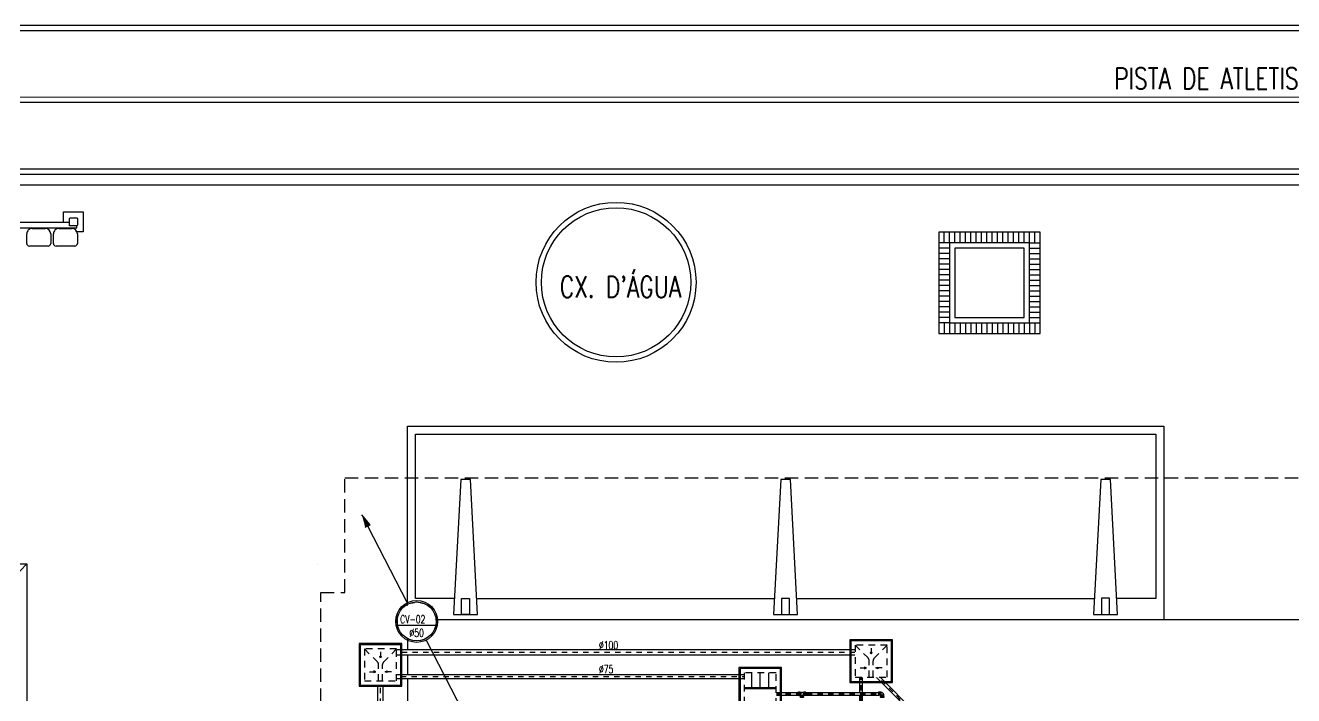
# Model space of a CAD drawing. Header units: inches. Extents: x 542787 to 543192, y 9574025 to 9574373.
# Drawn here: x 543030.59 to 543054.37, y 9574125.08 to 9574137.65 of the extents above; entities that cross this region are included whole.
import ezdxf
from ezdxf.enums import TextEntityAlignment as Align

# ---------------------------------------------------------------- set-up
doc = ezdxf.new("R2010")
doc.units = ezdxf.units.IN
doc.header["$MEASUREMENT"] = 0
doc.linetypes.add('DASHDOT', pattern=[1, 0.5, -0.25, 0, -0.25])
doc.linetypes.add('HIDDEN', pattern=[0.375, 0.25, -0.125])
for name, color, linetype in [('EIXO', 8, 'Continuous'), ('I-ARQ', 8, 'Continuous'), ('I-CONEXAO', 1, 'Continuous'), ('I-ESGOTO', 6, 'Continuous'), ('I-NORMO_ARQ', 8, 'Continuous'), ('I-NORMO_INST', 4, 'Continuous'), ('I-SABAO', 30, 'Continuous')]:
    doc.layers.add(name, color=color, linetype=linetype)
doc.styles.add('125', font='ROMANS.SHX', dxfattribs={"width": 0.7, "height": 0.25})
doc.styles.add('25', font='ROMANS.SHX', dxfattribs={"width": 0.7, "height": 0.05})
doc.styles.add('50', font='ROMANS.SHX', dxfattribs={"width": 0.7, "height": 0.1})
doc.styles.add('ROMANS', font='romans.shx', dxfattribs={"height": 0.025})

# ---------------------------------------------------------------- blocks, each defined once
blk = doc.blocks.new('MARACANAÚ')
at = {"layer": 'I-ARQ'}
for p, q in [((543201.5204439646, 9574162.92880889), (543201.5202209724, 9574064.251258254)), ((543201.6204439646, 9574162.928808665), (543201.6202209723, 9574064.251258029)), ((543202.8704685937, 9574162.959870404), (543202.8702208354, 9574064.2512475)), ((543202.9702208276, 9574163.034865264), (543202.9702208355, 9574074.81478626)), ((543204.2202208271, 9574163.034865268), (543204.2202208313, 9574074.8145102)), ((543204.2202208271, 9574163.034865268), (543204.2202208313, 9574074.814509453)), ((543204.3202208272, 9574163.034865268), (543204.3202208313, 9574074.814509453)), ((543204.5202208272, 9574163.034865268), (543204.5202208313, 9574074.814509453)), ((543207.2970065579, 9574097.428160267), (543205.397006558, 9574097.428160267)), ((543205.397006558, 9574097.428160267), (543205.397006558, 9574095.528160268)), ((543207.2970065579, 9574097.428160267), (543205.397006558, 9574097.428160267)), ((543205.397006558, 9574097.428160267), (543205.397006558, 9574095.528160268)), ((543205.597006558, 9574097.228160268), (543205.597006558, 9574097.428160267)), ((543205.597006558, 9574097.228160268), (543205.597006558, 9574097.428160267)), ((543205.6970065581, 9574097.228160268), (543205.6970065581, 9574097.428160267)), ((543205.6970065581, 9574097.228160268), (543205.6970065581, 9574097.428160267)), ((543205.797006558, 9574097.228160268), (543205.797006558, 9574097.428160267)), ((543205.797006558, 9574097.228160268), (543205.797006558, 9574097.428160267)), ((543205.897006558, 9574097.228160268), (543205.897006558, 9574097.428160267)), ((543205.897006558, 9574097.228160268), (543205.897006558, 9574097.428160267)), ((543205.997006558, 9574097.228160268), (543205.997006558, 9574097.428160267)), ((543206.0970065581, 9574097.228160268), (543206.0970065581, 9574097.428160267)), ((543206.0970065581, 9574097.228160268), (543206.0970065581, 9574097.428160267)), ((543206.1970065581, 9574097.228160268), (543206.1970065581, 9574097.428160267)), ((543206.297006558, 9574097.228160268), (543206.297006558, 9574097.428160267)), ((543206.397006558, 9574097.228160268), (543206.397006558, 9574097.428160267)), ((543206.497006558, 9574097.228160268), (543206.497006558, 9574097.428160267)), ((543206.5970065581, 9574097.228160268), (543206.5970065581, 9574097.428160267)), ((543206.5970065581, 9574097.228160268), (543206.5970065581, 9574097.428160267)), ((543206.6970065581, 9574097.228160268), (543206.6970065581, 9574097.428160267)), ((543206.797006558, 9574097.228160268), (543206.797006558, 9574097.428160267)), ((543206.897006558, 9574097.228160268), (543206.897006558, 9574097.428160267)), ((543206.997006558, 9574097.228160268), (543206.997006558, 9574097.428160267)), ((543207.0970065581, 9574097.228160268), (543207.0970065581, 9574097.428160267)), ((543207.2970065579, 9574095.528160268), (543207.2970065579, 9574097.428160267)), ((543207.2970065579, 9574095.528160268), (543207.2970065579, 9574097.428160267)), ((543205.597006558, 9574097.328160267), (543205.397006558, 9574097.328160267)), ((543205.597006558, 9574097.228160268), (543205.397006558, 9574097.228160268)), ((543207.097006558, 9574097.228160268), (543205.597006558, 9574097.228160268)), ((543205.597006558, 9574097.228160268), (543205.597006558, 9574095.728160268)), ((543207.097006558, 9574097.228160268), (543205.597006558, 9574097.228160268)), ((543205.597006558, 9574097.228160268), (543205.597006558, 9574095.728160268)), ((543207.0970065581, 9574097.328160267), (543207.2970065579, 9574097.328160267)), ((543207.097006558, 9574097.228160268), (543207.2970065579, 9574097.228160268)), ((543207.097006558, 9574095.728160268), (543207.097006558, 9574097.228160268)), ((543207.097006558, 9574095.728160268), (543207.097006558, 9574097.228160268)), ((543205.597006558, 9574097.128160268), (543205.397006558, 9574097.128160268)), ((543205.597006558, 9574097.028160268), (543205.397006558, 9574097.028160268)), ((543206.9970065581, 9574097.128160268), (543205.6970065581, 9574097.128160268)), ((543205.6970065581, 9574097.128160268), (543205.6970065581, 9574095.828160267)), ((543206.9970065581, 9574095.828160267), (543206.9970065581, 9574097.128160268)), ((543207.0970065581, 9574097.128160268), (543207.297006558, 9574097.128160268)), ((543207.0970065581, 9574097.028160268), (543207.297006558, 9574097.028160268)), ((543205.597006558, 9574096.928160269), (543205.397006558, 9574096.928160269)), ((543205.597006558, 9574096.82816027), (543205.397006558, 9574096.82816027)), ((543205.597006558, 9574096.72816027), (543205.397006558, 9574096.72816027)), ((543207.0970065581, 9574096.928160269), (543207.297006558, 9574096.928160269)), ((543207.0970065581, 9574096.82816027), (543207.297006558, 9574096.82816027)), ((543207.0970065581, 9574096.72816027), (543207.2970065579, 9574096.72816027)), ((543205.597006558, 9574096.62816027), (543205.397006558, 9574096.62816027)), ((543205.597006558, 9574096.52816027), (543205.397006558, 9574096.52816027)), ((543207.097006558, 9574096.62816027), (543207.2970065579, 9574096.62816027)), ((543207.0970065581, 9574096.52816027), (543207.297006558, 9574096.52816027)), ((543205.597006558, 9574096.42816027), (543205.397006558, 9574096.42816027)), ((543205.597006558, 9574096.328160271), (543205.397006558, 9574096.328160271)), ((543205.597006558, 9574096.228160271), (543205.397006558, 9574096.228160271)), ((543207.0970065581, 9574096.42816027), (543207.297006558, 9574096.42816027)), ((543207.0970065581, 9574096.328160271), (543207.2970065579, 9574096.328160271)), ((543207.097006558, 9574096.228160271), (543207.2970065579, 9574096.228160271)), ((543205.597006558, 9574096.128160272), (543205.397006558, 9574096.128160272)), ((543205.597006558, 9574096.028160272), (543205.397006558, 9574096.028160272)), ((543207.0970065581, 9574096.128160272), (543207.2970065579, 9574096.128160272)), ((543207.097006558, 9574096.028160272), (543207.2970065579, 9574096.028160272)), ((543205.597006558, 9574095.928160273), (543205.397006558, 9574095.928160273)), ((543205.597006558, 9574095.828160273), (543205.397006558, 9574095.828160273)), ((543205.6970065581, 9574095.828160267), (543206.9970065581, 9574095.828160267)), ((543207.0970065581, 9574095.928160273), (543207.2970065579, 9574095.928160273)), ((543207.097006558, 9574095.828160273), (543207.2970065579, 9574095.828160273)), ((543205.597006558, 9574095.728160273), (543205.397006558, 9574095.728160273)), ((543205.597006558, 9574095.728160268), (543205.397006558, 9574095.728160268)), ((543205.597006558, 9574095.628160274), (543205.397006558, 9574095.628160274)), ((543205.597006558, 9574095.628160268), (543205.397006558, 9574095.628160268)), ((543205.397006558, 9574095.528160268), (543207.2970065579, 9574095.528160268)), ((543205.397006558, 9574095.528160268), (543207.2970065579, 9574095.528160268)), ((543205.597006558, 9574095.728160268), (543205.597006558, 9574095.528160268)), ((543205.597006558, 9574095.728160273), (543205.597006558, 9574095.528160268)), ((543205.597006558, 9574095.728160268), (543205.597006558, 9574095.528160268)), ((543205.597006558, 9574095.728160268), (543207.097006558, 9574095.728160268)), ((543205.597006558, 9574095.728160268), (543207.097006558, 9574095.728160268)), ((543205.6970065581, 9574095.728160268), (543205.6970065581, 9574095.528160268)), ((543205.6970065581, 9574095.728160268), (543205.6970065581, 9574095.528160268)), ((543205.797006558, 9574095.728160268), (543205.797006558, 9574095.528160268)), ((543205.797006558, 9574095.728160268), (543205.797006558, 9574095.528160268)), ((543205.897006558, 9574095.728160268), (543205.897006558, 9574095.528160268)), ((543205.897006558, 9574095.728160268), (543205.897006558, 9574095.528160268)), ((543205.997006558, 9574095.728160268), (543205.997006558, 9574095.528160268)), ((543206.0970065581, 9574095.728160268), (543206.0970065581, 9574095.528160268)), ((543206.0970065581, 9574095.728160268), (543206.0970065581, 9574095.528160268)), ((543206.1970065581, 9574095.728160268), (543206.1970065581, 9574095.528160268)), ((543206.297006558, 9574095.728160268), (543206.297006558, 9574095.528160268)), ((543206.397006558, 9574095.728160268), (543206.397006558, 9574095.528160268)), ((543206.497006558, 9574095.728160268), (543206.497006558, 9574095.528160268)), ((543206.5970065581, 9574095.728160268), (543206.5970065581, 9574095.528160268)), ((543206.5970065581, 9574095.728160268), (543206.5970065581, 9574095.528160268)), ((543206.6970065581, 9574095.728160268), (543206.6970065581, 9574095.528160268)), ((543206.797006558, 9574095.728160268), (543206.797006558, 9574095.528160268)), ((543206.897006558, 9574095.728160268), (543206.897006558, 9574095.528160268)), ((543206.997006558, 9574095.728160268), (543206.997006558, 9574095.528160268)), ((543207.0970065581, 9574095.728160273), (543207.2970065579, 9574095.728160273)), ((543207.0970065581, 9574095.728160273), (543207.0970065581, 9574095.528160268)), ((543207.0970065581, 9574095.728160268), (543207.0970065581, 9574095.528160268)), ((543207.097006558, 9574095.728160268), (543207.2970065579, 9574095.728160268)), ((543207.097006558, 9574095.628160274), (543207.2970065579, 9574095.628160274)), ((543207.0970065581, 9574095.628160268), (543207.2970065579, 9574095.628160268)), ((543205.0202156628, 9574079.114509454), (543205.0202156629, 9574079.48493417)), ((543205.0202156629, 9574079.48493417), (543205.3914267712, 9574079.48493417)), ((543205.130821217, 9574079.36472181), (543205.140821217, 9574079.374721812)), ((543205.130821217, 9574079.234721811), (543205.130821217, 9574079.36472181)), ((543205.140821217, 9574079.374721812), (543205.270821217, 9574079.374721812)), ((543205.270821217, 9574079.374721812), (543205.280821217, 9574079.36472181)), ((543205.320821217, 9574079.36472181), (543205.280821217, 9574079.36472181)), ((543205.280821217, 9574079.36472181), (543205.280821217, 9574079.224721812)), ((543205.280821217, 9574079.36472181), (543205.280821217, 9574079.234721811)), ((543205.320821217, 9574076.93472181), (543205.320821217, 9574079.36472181)), ((543205.3914267712, 9574079.48493417), (543205.3914267712, 9574079.366637079)), ((543205.4308172563, 9574079.374722052), (543205.6108172564, 9574079.374722457)), ((543205.220821217, 9574079.114509454), (543205.0202156628, 9574079.114509454)), ((543205.140821217, 9574079.224721812), (543205.130821217, 9574079.234721811)), ((543205.220821217, 9574079.224721812), (543205.140821217, 9574079.224721812)), ((543205.280821217, 9574079.224721812), (543205.220821217, 9574079.224721812)), ((543205.220821217, 9574079.224721812), (543205.2208212169, 9574077.074721811)), ((543205.270821217, 9574079.224721812), (543205.220821217, 9574079.224721812)), ((543205.280821217, 9574079.234721811), (543205.270821217, 9574079.224721812)), ((543205.3308176496, 9574079.199721828), (543205.3208176496, 9574079.199721806)), ((543205.3308180429, 9574079.024721827), (543205.330817481, 9574079.274721827)), ((543205.6608173687, 9574079.32472257), (543205.6608181552, 9574078.97472257)), ((543205.3308178743, 9574079.099721827), (543205.3208178743, 9574079.099721804)), ((543205.6108182676, 9574078.924722457), (543205.4298576455, 9574078.927133637)), ((543205.43081838, 9574078.874722052), (543205.61081838, 9574078.874722457)), ((543205.3308187732, 9574078.699721828), (543205.3208187732, 9574078.699721806)), ((543205.3308191665, 9574078.524721827), (543205.3308186047, 9574078.774721827)), ((543205.6608184923, 9574078.82472257), (543205.6608192788, 9574078.47472257)), ((543205.3308189979, 9574078.599721827), (543205.3208189979, 9574078.599721804)), ((543205.6108193912, 9574078.424722457), (543205.4298587692, 9574078.427133637))]:
    blk.add_line(p, q, dxfattribs=at)
at = {"layer": 'I-ARQ', "ltscale": 10}
for p, q in [((543211.7547065454, 9574078.293160267), (543211.6197065454, 9574078.428160267)), ((543211.6197065454, 9574073.428160267), (543211.6197065454, 9574078.428160267)), ((543211.6197065454, 9574078.428160267), (543211.7547065454, 9574078.428160267)), ((543211.6197065454, 9574078.293160267), (543211.6197065454, 9574078.428160267)), ((543211.6197065454, 9574078.428160267), (543216.6197065454, 9574078.428160267))]:
    blk.add_line(p, q, dxfattribs=at)
at = {"layer": 'I-ARQ'}
for points in [[(543205.3208189699, 9574079.099721804), (543205.3208189699, 9574079.199721817)], [(543205.3208200935, 9574078.599721804), (543205.3208200935, 9574078.699721817)]]:
    blk.add_lwpolyline(points, dxfattribs=at)
for radius in [1.5, 1.4]:
    blk.add_circle((543206.3399281187, 9574089.474555632), radius, dxfattribs=at)
for centre, radius, start, end in [((543205.430817481, 9574079.274722053), 0.1, 90.00012875306794, 180.0001287063772), ((543205.6108173687, 9574079.324722456), 0.05, 0.0001287063771722113, 90.00012875306794), ((543205.4279673744, 9574079.024265649), 0.09715040265861552, 179.7309611682926, 271.1148835971246), ((543205.4308186047, 9574078.774722053), 0.1, 90.00012875306794, 180.0001287063772), ((543205.6108181552, 9574078.974722456), 0.05, 270.0001287530679, 0.0001287063771722113), ((543205.6108184924, 9574078.824722456), 0.05, 0.0001287063771722113, 90.00012875306794), ((543205.4279684981, 9574078.524265649), 0.09715040265861552, 179.7309611682926, 271.1148835971246), ((543205.6108192789, 9574078.474722456), 0.05, 270.0001287530679, 0.0001287063771722113)]:
    blk.add_arc(centre, radius, start, end, dxfattribs=at)
at = {"layer": 'I-NORMO_ARQ', "style": 'ROMANS', "width": 0.75}
for s, p in [('PISTA DE ATLETISMO', (543202.5189995135, 9574100.836443137)), ("CX. D'ÁGUA", (543206.4239806527, 9574089.556958554))]:
    blk.add_text(s, height=0.4, rotation=90, dxfattribs=at).set_placement(p, align=Align.MIDDLE_CENTER)
blk = doc.blocks.new('*U77')
at = {"color": 2}
blk.add_wipeout([(0.028465092949849335, 3.287492918836831e-17), (0.028465092950177073, -1.782803168013289), (-0.02846509294952071, -1.782803168013289), (-0.028465092949848447, 5.108317845526574e-17)], dxfattribs=at)
for p, q in [((-0.02500000000002546, 1.077931253758692e-16), (-0.02499999999969761, -1.78280316801329)), ((0.02500000000000012, 9.539554431874485e-17), (0.02500000000032796, -1.78280316801329))]:
    blk.add_line(p, q)
at = {"layer": 'EIXO', "linetype": 'DASHDOT', "ltscale": 0.01}
blk.add_line((1.204502700777275e-16, 1.015943348473039e-16), (3.279648820921197e-13, -1.78280316801329), dxfattribs=at)
blk = doc.blocks.new('*U167')
at = {"color": 2}
blk.add_wipeout([(1.0882103040378306e-17, -0.02846509294984889), (-1.9459091567387419, -0.028465092949851556), (-1.945909156738742, 0.02846509294984534), (-5.645767978305473e-17, 0.028465092949848003)], dxfattribs=at)
for p, q in [((0, 0.02500000000002557), (-1.945909156738743, 0.02500000000002317)), ((0, -0.025), (-1.945909156738743, -0.02500000000000241))]:
    blk.add_line(p, q)
at = {"layer": 'EIXO', "linetype": 'DASHDOT', "ltscale": 0.01}
blk.add_line((0, -1.353427671479711e-18), (-1.945909156738743, -2.408324950048946e-15), dxfattribs=at)
blk = doc.blocks.new('*U109')
at = {"color": 2}
blk.add_wipeout([(0.056930185899702224, 1.977792880030759e-15), (0.05693018589959209, -20.728541814984965), (-0.0569301858998017, -20.728541814984965), (-0.056930185899691566, 2.0030749613035725e-15)], dxfattribs=at)
for p, q in [((-0.05000000000005114, 0), (-0.0500000000001571, -20.72854181498496)), ((0.05000000000000002, 0), (0.04999999999989406, -20.72854181498496))]:
    blk.add_line(p, q)
at = {"layer": 'EIXO', "linetype": 'DASHDOT', "ltscale": 0.01}
blk.add_line((2.320192649118979e-17, 0), (-1.059413749303003e-13, -20.72854181498496), dxfattribs=at)
blk = doc.blocks.new('*U88')
at = {"color": 2}
blk.add_wipeout([(-6.0642540716586035, 0.042697639424773115), (0.575170159822085, 0.042697639424773115), (0.575170159822085, -0.042697639424773115), (-6.0642540716586035, -0.04269763942477489)], dxfattribs=at)
for p, q in [((-6.064254071658604, 0.03749999999999869), (0.5751701598220853, 0.03750000000000005)), ((-6.064254071658604, -0.03750000000003968), (0.5751701598220853, -0.03750000000003832))]:
    blk.add_line(p, q)
at = {"layer": 'EIXO', "linetype": 'DASHDOT', "ltscale": 0.01}
blk.add_line((-6.064254071658604, -1.305794991922483e-15), (0.5751701598220853, 5.663424680939279e-17), dxfattribs=at)
blk = doc.blocks.new('*U114')
at = {"color": 2}
blk.add_wipeout([(-4.161917025648231e-16, 0.056930185899696895), (8.744930603437915, 0.05693018589969867), (8.744930603437915, -0.05693018589969512), (-4.2799807856417613e-16, -0.05693018589969867)], dxfattribs=at)
for p, q in [((2.838651170410047e-17, 0.05), (8.744930603437915, 0.05000000000000052)), ((1.801734127827381e-17, -0.05000000000005116), (8.744930603437915, -0.05000000000005064))]:
    blk.add_line(p, q)
at = {"layer": 'EIXO', "linetype": 'DASHDOT', "ltscale": 0.01}
blk.add_line((2.320192649118979e-17, 0), (8.744930603437915, 5.217319634946959e-16), dxfattribs=at)
blk = doc.blocks.new('CS')
at = {"color": 2, "ltscale": 0.5}
blk.add_wipeout([(0.30200000000000427, -0.3019999999999119), (0.30200000000000427, 0.30199999999991184), (-0.30200000000000415, 0.3019999999999119), (-0.30200000000000427, -0.30199999999991184)], dxfattribs=at)
for p, q in [((2.775557561562891e-17, -0.3019999999999119), (8.326672684688674e-17, 0.3019999999999119)), ((0.01606557290726965, -0.3019999999999181), (0.0160655729072697, 0.3019999999999057))]:
    blk.add_line(p, q)
at = {"color": 8}
for p, q in [((0.01606557290723645, 0.1585302539645128), (0.3019999999999711, 0.1585302539645319)), ((0.01606557290726965, -6.217248937900877e-15), (0.3020000000000043, -6.217248937900877e-15)), ((0.016065572907247, -0.1585302539645443), (0.3019999999999816, -0.1585302539645443))]:
    blk.add_line(p, q, dxfattribs=at)
at = {"ltscale": 0.5}
blk.add_lwpolyline([(0.3999999999999986, -0.3999999999999062), (0.3999999999999986, 0.3999999999999062), (-0.3999999999999986, 0.3999999999999062), (-0.3999999999999986, -0.3999999999999062)], close=True, dxfattribs=at)
at = {"color": 8, "ltscale": 0.5}
blk.add_lwpolyline([(0.3800000000000026, -0.3799999999999102), (0.3800000000000026, 0.3799999999999102), (-0.3800000000000026, 0.3799999999999102), (-0.3800000000000026, -0.3799999999999101)], close=True, dxfattribs=at)
at = {"color": 8, "linetype": 'HIDDEN', "ltscale": 0.5}
blk.add_lwpolyline([(0.3000000000000043, -0.2999999999999119), (0.3000000000000043, 0.2999999999999119), (-0.3000000000000043, 0.2999999999999119), (-0.3000000000000043, -0.2999999999999118)], close=True, dxfattribs=at)
blk = doc.blocks.new('*U76')
at = {"color": 2}
blk.add_wipeout([(0.02012786025194302, 0.02012786025194302), (1.9022629860747324, -1.8620072655707922), (1.8620072655708464, -1.9022629860746796), (-0.020127860251943464, -0.020127860251944796)], dxfattribs=at)
for p, q in [((0.01767766952966343, 0.01767766952966403), (1.899812795352455, -1.864457456293074)), ((-0.01767766952968152, -0.01767766952968194), (1.864457456293111, -1.89981279535242))]:
    blk.add_line(p, q)
at = {"layer": 'EIXO', "linetype": 'DASHDOT', "ltscale": 0.01}
blk.add_line((1.310176953593282e-18, 9.143119374843482e-17), (1.882135125822792, -1.882135125822737), dxfattribs=at)
blk = doc.blocks.new('*U70')
at = {"color": 2, "ltscale": 0.5}
blk.add_wipeout([(-0.3019999999999119, -0.30200000000000427), (0.30199999999991184, -0.30200000000000427), (0.30199999999991195, 0.30200000000000415), (-0.3019999999999118, 0.30200000000000427)], dxfattribs=at)
at = {"ltscale": 0.5}
blk.add_lwpolyline([(-0.3999999999999063, -0.3999999999999985), (0.3999999999999062, -0.3999999999999986), (0.3999999999999063, 0.3999999999999985), (-0.3999999999999061, 0.3999999999999986)], close=True, dxfattribs=at)
at = {"color": 8, "ltscale": 0.5}
blk.add_lwpolyline([(-0.3799999999999102, -0.3800000000000025), (0.3799999999999101, -0.3800000000000026), (0.3799999999999102, 0.3800000000000025), (-0.3799999999999101, 0.3800000000000026)], close=True, dxfattribs=at)
at = {"color": 8, "linetype": 'HIDDEN', "ltscale": 0.5}
blk.add_lwpolyline([(-0.2999999999999119, -0.3000000000000042), (0.2999999999999118, -0.3000000000000043), (0.2999999999999119, 0.3000000000000042), (-0.2999999999999118, 0.3000000000000043)], close=True, dxfattribs=at)
at = {"layer": 'I-CONEXAO', "color": 8, "linetype": 'HIDDEN', "ltscale": 0.5}
for p, q in [((-0.03750000000012928, 0.3000000000000043), (-0.03749999999978827, -0.006433982821683055)), ((0.03750000000012935, 0.3000000000000043), (0.03750000000012931, -0.006433982822535715)), ((-0.3000000000000043, -0.2999999999999047), (-0.05946699141065182, -0.0594669914106376)), ((0.3000000000000042, -0.2999999999999048), (0.05946699141097866, -0.05946699141149026))]:
    blk.add_line(p, q, dxfattribs=at)
at = {"layer": 'I-CONEXAO', "color": 8, "ltscale": 0.5}
for p, q in [((-0.2041064589770442, 0.1270266792361881), (-0.1243321775552673, 0.1270266792361881)), ((0.2041064589770443, 0.127026679236188), (0.1243321775552673, 0.127026679236188)), ((-0.0006168334132397338, -0.2462047504545595), (-0.0006168334132397239, -0.166430469032754))]:
    blk.add_line(p, q, dxfattribs=at)
for points in [[(-0.1243321775552673, 0.1129542169512305), (-0.1243321775552673, 0.1410991415211456), (-0.08647141584035721, 0.1270266792361881)], [(0.1243321775552673, 0.1129542169512305), (0.1243321775552673, 0.1410991415211455), (0.08647141584035724, 0.127026679236188)], [(0.01345562887171779, -0.166430469032754), (-0.01468929569818302, -0.166430469032754), (-0.0006168334132397193, -0.128569707317844)]]:
    blk.add_lwpolyline(points, close=True, dxfattribs=at)
at = {"layer": 'I-CONEXAO', "color": 8, "linetype": 'HIDDEN', "ltscale": 0.5}
for centre, start, end in [((-0.1124999999997058, -0.006433982821683047), 315.0000000000184, 0), ((0.1125000000000469, -0.006433982822535724), 180, 225.0000000000184)]:
    blk.add_arc(centre, 0.07499999999998312, start, end, dxfattribs=at)
blk = doc.blocks.new('BOLA')
at = {"style": '50', "width": 0.7, "flags": 1}
blk.add_attdef('ALTUARA', text='', height=0.002, dxfattribs=at).set_placement((0.0002598189044998103, -0.007526282018176376), align=Align.CENTER)
at = {"color": 2}
blk.add_wipeout([(-0.0034306041665807595, 0.0033065364934536066), (-0.0008967654083170473, 0.004686211450234913), (0.001845075014915952, 0.004421616255397899), (0.0035658162599924233, 0.003136439594760985), (0.0045869154381489585, 0.0013409721644020364), (0.004757098647987609, -0.0003221976317163283), (0.004227639790906332, -0.0022310630027197083), (0.002998538907342815, -0.003724135900145447), (0.001107614492865381, -0.004706918052397209), (-0.000877856180751729, -0.0047258177214453065), (-0.002579688157825187, -0.004083229391126847), (-0.0034306041665807595, -0.0033272430956159055), (-0.004508431067870951, -0.0017018725884976327), (-0.004792069764414597, -7.650210592741527e-05), (-0.004527340335873958, 0.001624467028287148)], dxfattribs=at)
at = {"color": 8}
blk.add_line((-0.004792757217217114, -0.0009053948610162968), (0.004792757217217114, -0.0009053948610162968), dxfattribs=at)
blk.add_circle((0, 0), 0.0052311550554712, dxfattribs=at)
blk.add_circle((0, 0), 0.0048775261759973)
at = {"style": '50', "width": 0.7}
blk.add_attdef('NAF', (-0.00412650687519539, -0.0004650827839335972), '', height=0.002, dxfattribs=at)
blk.add_attdef('NU', text='', height=0.002, dxfattribs=at).set_placement((0, -0.003845717468963498), align=Align.CENTER)
blk = doc.blocks.new('*U219')
at = {"color": 1, "style": '25', "flags": 3}
blk.add_attdef('QUANT.', text='', height=0.05000000000000001, dxfattribs=at).set_placement((2.855957336578285e-05, -0.2718185265573538), align=Align.CENTER)
at = {"color": 2}
blk.add_wipeout([(0.04903925097999255, 0.033959895325569346), (0.04942857553268193, 0.029509895325569052), (0.05540547973785867, 0.0295098953255677), (0.05540547973785863, 0.029309895325567735), (0.07094024234943999, 0.02930989532556422), (0.07184558441227767, 0.026244657937145418), (0.0718455844122658, -0.0262446579371775), (0.07094024234942671, -0.02930989532559598), (0.05414024234942669, -0.029309895325592177), (0.05394024234942668, -0.029509895325592103), (0.04942857553266858, -0.029509895325591173), (0.04903925097997719, -0.03395989532559128), (0.034953839353421695, -0.03395989532558786), (0.03376146544710422, -0.029509895325587628), (0.02814010467441347, -0.029509895325586358), (0.028140104674413927, -0.02750989532558635), (0.023549999999993965, -0.027509895325585308), (0.014060759636517206, -0.02662038197964674), (0.0036710825381893186, -0.023481282687228412), (-0.0027782008496318733, -0.020198585699206417), (-0.01103777667755175, -0.014010599238603977), (-0.015334964828948638, -0.009541878473585301), (-0.01927842029166496, -0.004249987877326747), (-0.02181377782354997, 0.00011411784816847055), (-0.024358954060668556, 0.005890865494832277), (-0.02601389801459282, 0.011280814034426708), (-0.027308930265577194, 0.01902428205697292), (-0.02750989532557456, 0.023550000000006305), (-0.027509895325573658, 0.027559757650573103), (-0.029309895325573265, 0.02935975765057364), (-0.029309895325569463, 0.046159757650573785), (-0.0295098953255694, 0.04635975765057389), (-0.0295098953255684, 0.050871424467331776), (-0.03395989532556844, 0.05126074902002336), (-0.03395989532556522, 0.06534616064657867), (-0.029509895325564917, 0.0665385345528961), (-0.02950989532556411, 0.0700000000000068), (0.029509895325596155, 0.06999999999999346), (0.029509895325595392, 0.06653853455288275), (0.033959895325595166, 0.06534616064656339), (0.033959895325592, 0.05126074902000799), (0.029509895325591756, 0.050871424467318425), (0.029509895325590396, 0.04489452026214168), (0.029309895325590404, 0.04489452026214172), (0.029309895325586907, 0.02950989532557375), (0.03376146544711758, 0.029509895325572744), (0.03495383935343714, 0.03395989532557263)], dxfattribs=at)
for p, q in [((-0.03179999999998575, 0.06292148768407194), (-0.03179999999998775, 0.05415625961348372)), ((-0.03105881904508805, 0.06388741351036084), (-0.02809118095488281, 0.06468258974005844)), ((-0.03088715574273563, 0.05316006491539176), (-0.02826284425724031, 0.05293046741084945)), ((-0.03079999999998575, 0.06292148768407171), (0.03080000000001436, 0.06292148768405778)), ((-0.0307999999999879, 0.05342996663231777), (0.03080000000001221, 0.05342996663230384)), ((-0.0273499999999841, 0.07000000000000631), (0.02735000000001577, 0.06999999999999393)), ((-0.0273499999999841, 0.07000000000000631), (-0.0273499999999851, 0.06564851556634735)), ((-0.02734999999998813, 0.05193427271275749), (-0.02734999999998918, 0.04725441558773471)), ((-0.02734999999998918, 0.04725441558773471), (-0.02714999999998923, 0.04705441558773468)), ((-0.02714999999998923, 0.04705441558773468), (-0.02714999999999303, 0.03025441558773471)), ((-0.02714999999998923, 0.04705441558773468), (0.02715000000001065, 0.0470544155877224)), ((-0.02714999999999303, 0.03025441558773465), (-0.02534999999999343, 0.02845441558773427)), ((-0.02714999999999303, 0.03025441558773471), (0.02715000000000688, 0.03025441558772242)), ((-0.02534999999999343, 0.02845441558773427), (-0.02534999999999454, 0.02355000000000586)), ((0.02715000000000686, 0.03025441558772236), (0.02535000000000645, 0.0284544155877228)), ((0.02535000000000645, 0.0284544155877228), (0.025350000000006, 0.02634999999999436)), ((0.02635000000000574, 0.02534999999999413), (0.0303000000000059, 0.02534999999999324)), ((0.0273500000000107, 0.04725441558772233), (0.02715000000001067, 0.0470544155877224)), ((0.02715000000001067, 0.0470544155877224), (0.02715000000000686, 0.03025441558772242)), ((0.02735000000001594, 0.06999999999999393), (0.02735000000001497, 0.06564851556633497)), ((0.02735000000001176, 0.05193427271274511), (0.0273500000000107, 0.04725441558772233)), ((0.03105881904511712, 0.0638874135103468), (0.02809118095491224, 0.06468258974004573)), ((0.03088715574275985, 0.05316006491537778), (0.02826284425726443, 0.05293046741083666)), ((0.03029999999999398, -0.02735000000000668), (0.03030000000000636, 0.02734999999999318)), ((0.03030000000000636, 0.0273499999999934), (0.03465148443366527, 0.02734999999999242)), ((0.03180000000001439, 0.06292148768405756), (0.03180000000001242, 0.05415625961346933)), ((0.03641258648965347, 0.03105881904509458), (0.0356174102599545, 0.0280911809548897)), ((0.03737851231594271, 0.03179999999999186), (0.04614374038653096, 0.03179999999998988)), ((0.03737851231592855, -0.03080000000000835), (0.03737851231594248, 0.03079999999999175)), ((0.04687003336768249, -0.03080000000001049), (0.04687003336769642, 0.03079999999998961)), ((0.0471399350846225, 0.03088715574273731), (0.04736953258916363, 0.0282628442572419)), ((0.04836572728725515, 0.02734999999998921), (0.05304558441227793, 0.02734999999998815)), ((0.05304558441227793, 0.02734999999998815), (0.05324558441227787, 0.02714999999998812)), ((0.05324558441226557, -0.02715000000001178), (0.0532455844122779, 0.02714999999998812)), ((0.05324558441227787, 0.02714999999998812), (0.07004558441227787, 0.02714999999998432)), ((0.07004558441226556, -0.02715000000001558), (0.07004558441227787, 0.02714999999998432)), ((0.07004558441227789, 0.02714999999998432), (0.07184558441227748, 0.02534999999998389)), ((0.02354999999999435, -0.02535000000000521), (0.03029999999999442, -0.02535000000000673)), ((0.03029999999999398, -0.02735000000000668), (0.03465148443365289, -0.02735000000000766)), ((0.03641258648963942, -0.03105881904511062), (0.03561741025994179, -0.02809118095490538)), ((0.03737851231592832, -0.03180000000000835), (0.04614374038651656, -0.03180000000001033)), ((0.04713993508460853, -0.0308871557427582), (0.04736953258915083, -0.02826284425726289)), ((0.04836572728724277, -0.02735000000001071), (0.05304558441226553, -0.02735000000001171)), ((0.05304558441226553, -0.02735000000001171), (0.05324558441226557, -0.02715000000001178)), ((0.05324558441226557, -0.02715000000001178), (0.07004558441226556, -0.02715000000001558)), ((0.07004558441226558, -0.02715000000001558), (0.071845584412266, -0.02535000000001596))]:
    blk.add_line(p, q)
at = {"color": 8}
for p, q in [((-0.02734999999998527, 0.06488118857836842), (0.0273500000000146, 0.06488118857835604)), ((-0.02734999999998798, 0.05285060388677489), (0.02735000000001204, 0.05285060388676251)), ((-0.02734999999998918, 0.04725441558773471), (0.0273500000000107, 0.04725441558772233)), ((-0.02534999999999343, 0.02845441558773427), (0.02535000000000643, 0.0284544155877228)), ((0.0303000000000059, 0.02534999999999324), (0.03029999999999442, -0.02535000000000673)), ((0.03541881142163188, -0.02735000000000784), (0.03541881142164426, 0.02734999999999202)), ((0.04744939611322536, -0.02735000000001056), (0.04744939611323774, 0.02734999999998953)), ((0.05304558441226553, -0.02735000000001171), (0.05304558441227793, 0.02734999999998815)), ((0.071845584412266, -0.02535000000001596), (0.07184558441227748, 0.02534999999998389))]:
    blk.add_line(p, q, dxfattribs=at)
for centre, radius, start, end in [((-0.03079999999998575, 0.06292148768407171), 0.001, 104.9999999999866, 179.999999999987), ((-0.03079999999998775, 0.05415625961348349), 0.001, 179.999999999987, 264.9999999999872), ((-0.02834999999998819, 0.05193427271275771), 0.001, 359.999999999987, 84.99999999998722), ((-0.0283499999999851, 0.06564851556634757), 0.001, 284.9999999999873, 359.999999999987), ((0.02355000000000541, 0.02354999999999479), 0.0489, 179.999999999987, 269.999999999987), ((0.02635000000000597, 0.02634999999999413), 0.001, 179.999999999987, 269.999999999987), ((0.02835000000001497, 0.06564851556633475), 0.001, 179.999999999987, 254.9999999999874), ((0.02835000000001186, 0.05193427271274489), 0.001, 94.99999999998681, 179.999999999987), ((0.03080000000001242, 0.05415625961346956), 0.001, 274.9999999999868, 359.999999999987), ((0.03080000000001439, 0.06292148768405778), 0.001, 359.999999999987, 74.99999999998745), ((0.03465148443366549, 0.02834999999999242), 0.001, 269.999999999987, 344.9999999999874), ((0.03737851231594248, 0.03079999999999187), 0.001, 89.99999999998703, 164.9999999999875), ((0.04614374038653073, 0.03079999999998988), 0.001, 4.999999999986816, 89.99999999998703), ((0.04836572728725537, 0.02834999999998932), 0.001, 184.9999999999868, 269.999999999987), ((0.03465148443365267, -0.02835000000000766), 0.001, 14.99999999998737, 89.99999999998703), ((0.03737851231592855, -0.03080000000000835), 0.001, 194.9999999999866, 269.999999999987), ((0.04614374038651679, -0.03080000000001033), 0.001, 269.999999999987, 354.9999999999873), ((0.04836572728724255, -0.02835000000001077), 0.001, 89.99999999998703, 174.9999999999872)]:
    blk.add_arc(centre, radius, start, end)
at = {"color": 1, "style": '25', "flags": 1}
for tag, p in [('DESCRICAO', (2.855957336578285e-05, -0.1084798742256226)), ('MARCA', (2.855957336578285e-05, -0.187664576514635))]:
    blk.add_attdef(tag, text='', height=0.05000000000000001, dxfattribs=at).set_placement(p, align=Align.CENTER)
blk = doc.blocks.new('*U126')
at = {"color": 2}
blk.add_wipeout([(-0.034689604237021526, -0.049054075893186624), (-0.03224245692203705, -0.04586489142121976), (-0.030239604237020865, -0.045328228661711524), (-0.030239604237019935, -0.039673876858490595), (-0.028239604237020807, -0.03967387685849093), (-0.028239604237017296, -0.02003325028368182), (-0.03594553872709197, -0.00021923813068507763), (-0.02823960423700987, 0.021569744717253144), (-0.02973960423700986, 0.021700977712542282), (-0.02973960423700861, 0.028856726308410484), (-0.028664893404592634, 0.02895075132281522), (-0.030039604237008327, 0.03032546215523138), (-0.030039604237005565, 0.047125462155231466), (-0.03023960423700553, 0.04732546215523154), (-0.030239604237004794, 0.05176593301629362), (-0.03167567847653725, 0.051891573232234575), (-0.03468960423700444, 0.055180696036225184), (-0.03468960423700297, 0.06394592410681342), (-0.032242456922018506, 0.06713510857878033), (-0.030239604237002338, 0.06767177133828857), (-0.030239604237001866, 0.07102443642274803), (0.02906376920052113, 0.07102443642273829), (0.029063769200520687, 0.06767177133827883), (0.031066621885536702, 0.06713510857876992), (0.03351376920052011, 0.06394592410680225), (0.0335137692005187, 0.05518069603621394), (0.030499843440050384, 0.05189157323222432), (0.02906376920051791, 0.051765933016283856), (0.029063769200516898, 0.04577716529170522), (0.02886376920051692, 0.04577716529170525), (0.028863769200514353, 0.030325462155221687), (0.027489058368098146, 0.028950751322805942), (0.028563769200514108, 0.028856726308400873), (0.028563769200512998, 0.02170097771253267), (0.027063769200512997, 0.02156974471724403), (0.034820505059122805, 0.001261826884757712), (0.02706376920050675, -0.020033250283691056), (0.027063769200503768, -0.03967387685849998), (0.029063769200503048, -0.039673876858500344), (0.029063769200502174, -0.04532822866172127), (0.03106662188551819, -0.045864891421230174), (0.03351376920050157, -0.049054075893197865), (0.033513769200500185, -0.05781930396378613), (0.0304998434400319, -0.06110842676777575), (0.02906376920049951, -0.06123406698371622), (0.029063769200498774, -0.06567453784477834), (0.028818184788227078, -0.06592012225704998), (0.02881818478822433, -0.08267453784477839), (0.02571547233697931, -0.08347556357726127), (-0.026891307373510753, -0.08347556357725262), (-0.029994019824755497, -0.08267453784476872), (-0.02999401982475275, -0.06592012225704), (-0.030239604237024043, -0.06567453784476866), (-0.030239604237023307, -0.0612340669837065), (-0.03167567847655578, -0.061108426767765525), (-0.03468960423702297, -0.05781930396377489)], dxfattribs=at)
for p, q in [((-0.03238791751824153, 0.06394592410681302), (-0.03238791751824299, 0.05518069603622478)), ((-0.03164673656334388, 0.06491184993310198), (-0.02867909847313869, 0.06570702616279976)), ((-0.0314750732609908, 0.05418450133813287), (-0.02885076177549547, 0.05395490383359071)), ((-0.03138791751824152, 0.06394592410681287), (0.03021208248175865, 0.06394592410680273)), ((-0.03138791751824308, 0.0544544030550589), (0.03021208248175709, 0.05445440305504875)), ((-0.02793791751824031, 0.07102443642274764), (0.0267620824817596, 0.07102443642273865)), ((-0.02793791751824031, 0.07102443642274764), (-0.02793791751824104, 0.06667295198908872)), ((-0.02793791751824313, 0.05295870913549885), (-0.0279379175182439, 0.04827885201047603)), ((-0.0279379175182439, 0.04827885201047606), (0.02676208248175586, 0.04827885201046708)), ((-0.0279379175182439, 0.04827885201047606), (-0.02773791751824394, 0.04807885201047601)), ((-0.02773791751824394, 0.04807885201047601), (-0.02773791751824671, 0.03127885201047603)), ((-0.02773791751824671, 0.03127885201047603), (-0.005892691137546049, 0.03127885201047242)), ((-0.02773791751824671, 0.03127885201047601), (-0.02593791751824699, 0.0294788520104757)), ((-0.0259379175182475, 0.02687885201047572), (-0.0274379175182475, 0.02674761901518708)), ((-0.0274379175182475, 0.02674761901518708), (-0.02743791751824801, 0.02381008500576487)), ((-0.02593791751824803, 0.02367885201047573), (-0.02743791751824801, 0.02381008500576487)), ((-0.02593791751824699, 0.0294788520104757), (-0.02593791751824883, 0.01912385047630629)), ((0.02656208248175307, 0.03127885201046709), (0.004716856101052498, 0.03127885201047068)), ((0.02656208248175307, 0.03127885201046707), (0.02476208248175276, 0.02947885201046736)), ((0.02476208248175276, 0.02947885201046736), (0.02476208248175117, 0.01912385047629809)), ((0.02476208248175239, 0.02687885201046738), (0.02626208248175234, 0.02674761901517824)), ((0.02476208248175187, 0.02367885201046738), (0.02626208248175189, 0.02381008500575603)), ((0.02626208248175234, 0.02674761901517824), (0.02626208248175189, 0.02381008500575603)), ((0.02676208248175586, 0.04827885201046708), (0.02656208248175583, 0.04807885201046709)), ((0.02656208248175583, 0.04807885201046709), (0.02656208248175307, 0.03127885201046709)), ((0.02676208248175977, 0.07102443642273865), (0.02676208248175908, 0.06667295198907973)), ((0.02676208248175663, 0.05295870913548986), (0.02676208248175586, 0.04827885201046705)), ((0.03047090152686135, 0.06491184993309176), (0.02750326343665641, 0.06570702616279053)), ((0.03029923822450473, 0.05418450133812269), (0.02767492673900931, 0.05395490383358142)), ((0.03121208248175865, 0.06394592410680257), (0.03121208248175724, 0.0551806960362143)), ((-0.03238791751826006, -0.04905407589318707), (-0.03238791751826149, -0.05781930396377533)), ((-0.03164673656336239, -0.04808815006689813), (-0.02867909847315721, -0.04729297383720033)), ((-0.03147507326100932, -0.05881549866186724), (-0.028850761775514, -0.05904509616640939)), ((-0.03138791751826006, -0.04905407589318724), (0.03021208248174013, -0.04905407589319738)), ((-0.0313879175182615, -0.05781930396377549), (0.03021208248173869, -0.05781930396378564)), ((-0.02793791751825885, -0.04197556357725247), (0.02676208248174108, -0.04197556357726145)), ((-0.02793791751825885, -0.04197556357725247), (-0.02793791751825956, -0.04632704801091141)), ((-0.02793791751826165, -0.06004129086450127), (-0.02793791751826242, -0.06472114798952407)), ((-0.02793791751826242, -0.06472114798952405), (-0.02769233310599112, -0.06496673240179544)), ((-0.02769233310599388, -0.08172114798952411), (-0.02769233310599112, -0.06496673240179544)), ((-0.02769233310599388, -0.08172114798952411), (-0.02593791751826574, -0.08347556357725283)), ((-0.02593791751825569, -0.01927497763081109), (-0.02593791751825974, -0.04197556357725282)), ((-0.02593791751826574, -0.08347556357725283), (0.02476208248173431, -0.08347556357726116)), ((0.02476208248174539, -0.01927497763081956), (0.02476208248174197, -0.04197556357726114)), ((0.02651649806946303, -0.08172114798953302), (0.02476208248173431, -0.08347556357726116)), ((0.0267620824817375, -0.06472114798953305), (0.0265164980694658, -0.06496673240180469)), ((0.02651649806946303, -0.08172114798953302), (0.0265164980694658, -0.06496673240180437)), ((0.02676208248174125, -0.04197556357726145), (0.02676208248174059, -0.04632704801092039)), ((0.02676208248173827, -0.06004129086451027), (0.0267620824817375, -0.06472114798953306)), ((0.03047090152684283, -0.04808815006690836), (0.02750326343663789, -0.04729297383720957)), ((0.03029923822448624, -0.05881549866187741), (0.02767492673899078, -0.05904509616641869)), ((0.03121208248174013, -0.04905407589319754), (0.03121208248173875, -0.0578193039637858))]:
    blk.add_line(p, q)
at = {"color": 8}
for p, q in [((-0.02793791751824117, 0.06590562500110973), (0.02676208248175875, 0.06590562500110074)), ((-0.02793791751824313, 0.05387504030951625), (0.02676208248175695, 0.05387504030950726)), ((-0.02773791751824394, 0.04807885201047601), (0.02656208248175583, 0.04807885201046709)), ((-0.02593791751824699, 0.0294788520104757), (-0.01232574181697628, 0.02947885201047346)), ((0.02476208248175276, 0.02947885201046736), (0.01114990678048212, 0.0294788520104696)), ((-0.02793791751825969, -0.04709437499889035), (0.02676208248174023, -0.04709437499889935)), ((-0.02793791751826167, -0.05912495969048386), (0.02676208248173842, -0.05912495969049285)), ((0.0267620824817375, -0.06472114798953305), (-0.02793791751826242, -0.06472114798952405)), ((-0.02769233310599112, -0.06496673240179544), (0.0265164980694658, -0.06496673240180437)), ((0.02651649806946303, -0.08172114798953302), (-0.02769233310599391, -0.08172114798952411)), ((-0.02593791751825974, -0.04197556357725282), (0.02476208248174197, -0.04197556357726114))]:
    blk.add_line(p, q, dxfattribs=at)
blk.add_lwpolyline([(0.02525815785159199, -0.01653022729931043), (0.02525815785159199, -0.01653022729931043, 0.174704521189029)], format="xyb")
for radius in [0.03180000000000005, 0.02555000000000003]:
    blk.add_circle((-0.0005879175182519347, -7.556357725690965e-05), radius)
blk.add_circle((-0.0005879175182519347, -7.556357725690965e-05), 0.02734999999999983, dxfattribs=at)
for centre, start, end in [((-0.03138791751824152, 0.06394592410681287), 104.9999999999901, 179.9999999999906), ((-0.03138791751824298, 0.05518069603622461), 179.9999999999906, 264.9999999999907), ((-0.02893791751824328, 0.052958709135499), 359.9999999999906, 84.99999999999072), ((-0.02893791751824104, 0.06667295198908889), 284.9999999999909, 359.9999999999906), ((0.02776208248175908, 0.06667295198907956), 179.9999999999906, 254.9999999999902), ((0.0277620824817568, 0.05295870913548966), 94.99999999999037, 179.9999999999906), ((0.03021208248175724, 0.05518069603621446), 274.9999999999904, 359.9999999999906), ((0.03021208248175865, 0.06394592410680273), 359.9999999999906, 74.99999999999093), ((-0.03138791751826006, -0.04905407589318724), 104.9999999999905, 179.9999999999902), ((-0.0313879175182615, -0.05781930396377549), 179.9999999999906, 264.9999999999908), ((-0.02893791751826182, -0.06004129086450111), 359.9999999999906, 84.99999999999078), ((-0.02893791751825956, -0.04632704801091123), 284.9999999999905, 359.9999999999906), ((0.02776208248174059, -0.04632704801092056), 179.9999999999906, 254.9999999999907), ((0.02776208248173827, -0.06004129086451044), 94.99999999999032, 179.9999999999906), ((0.03021208248173874, -0.05781930396378564), 274.9999999999903, 359.9999999999906), ((0.03021208248174013, -0.04905407589319738), 359.9999999999906, 74.99999999999062)]:
    blk.add_arc(centre, 0.001000000000000001, start, end)
blk = doc.blocks.new('*U222')
at = {"color": 1, "style": '25', "flags": 3}
blk.add_attdef('QUANT.', text='', height=0.05000000000000001, dxfattribs=at).set_placement((2.855957336578285e-05, -0.2718185265573538), align=Align.CENTER)
at = {"color": 2}
blk.add_wipeout([(-0.028658213960535056, 0.024540270097566173), (-0.029357710517350574, 0.04125038670493066), (-0.033968372527509796, 0.051424374219713194), (-0.03396837252750691, 0.06558469363224936), (-0.029361842437979527, 0.06558469363224843), (-0.029361842437978625, 0.06999999999999917), (1.429412144204889e-14, 0.06999999999999318), (0.02936184243800717, 0.0699999999999872), (0.029361842438006366, 0.06606822077366298), (0.033968372527533736, 0.06606822077366203), (0.03396837252753085, 0.05190790136112586), (0.02916633706747404, 0.04168824095434381), (0.029699529059675503, 0.01823775948145685), (0.029248311903095764, 0.008826764059997957), (0.027658159404269703, -0.009991938049202023), (0.023922149848983623, -0.019571978706013828), (0.019185341363715885, -0.023366956731626275), (0.012439285463094807, -0.02728370060613979), (0.006001838010248381, -0.029730647701052295), (-0.005426668735884099, -0.02912445977192492), (-0.014766520766515301, -0.026356940620050444), (-0.021120155739397503, -0.021397622548961125), (-0.02579385329473151, -0.012943940289764052), (-0.0287274186415368, -0.003580836249474189), (-0.02870338070513624, 0.005458431721673116)], dxfattribs=at)
for p, q in [((-0.03179999999999122, 0.06292148768404299), (-0.031799999999993, 0.05415625961348465)), ((-0.03105881904510117, 0.06388741351037831), (-0.02809118095488929, 0.06468258974007887)), ((-0.03088715574274995, 0.05316006491540925), (-0.0282628442572451, 0.05293046741082331)), ((-0.03079999999998644, 0.06292148768404279), (0.03080000000001212, 0.06292148768403022)), ((-0.03079999999998837, 0.05342996663234265), (0.03080000000001018, 0.05342996663233007)), ((-0.02734999999999837, 0.06999999999999877), (0.02735000000002693, 0.06999999999998761)), ((-0.02734999999999837, 0.06999999999999877), (-0.02734999999999925, 0.06564851556635735)), ((-0.02735000000000205, 0.05193427271274791), (-0.027350000000003, 0.04725441558770731)), ((-0.027350000000003, 0.04725441558770731), (-0.02714999999999641, 0.04705441558775747)), ((0.02715000000001561, 0.0470544155877464), (-0.02714999999999641, 0.04705441558775747)), ((-0.02714999999999641, 0.04705441558775747), (-0.02714999999999984, 0.03025441558771136)), ((0.02715000000001218, 0.03025441558770027), (-0.02714999999999984, 0.03025441558771136)), ((-0.02714999999999984, 0.03025441558771136), (-0.02534999999999729, 0.02845441558770808)), ((-0.02534999999999729, 0.02845441558770808), (-0.0253500000000031, 5.173185407066876e-15)), ((0.02715000000001218, 0.03025441558770027), (0.02535000000000891, 0.02845441558769773)), ((0.02535000000000891, 0.02845441558769773), (0.0253500000000031, -5.173185407066876e-15)), ((0.02735000000002229, 0.04725441558769615), (0.02715000000001561, 0.0470544155877464)), ((0.02715000000001561, 0.0470544155877464), (0.02715000000001218, 0.03025441558770027)), ((0.02735000000002693, 0.06999999999998761), (0.02735000000002604, 0.0656485155663462)), ((0.02735000000002325, 0.05193427271273675), (0.02735000000002229, 0.04725441558769615)), ((0.03105881904512725, 0.06388741351036566), (0.02809118095491569, 0.06468258974006741)), ((0.03088715574277165, 0.05316006491539663), (0.0282628442572667, 0.05293046741081178)), ((0.03180000000001689, 0.06292148768403003), (0.03180000000001511, 0.05415625961347166))]:
    blk.add_line(p, q)
at = {"color": 8}
for p, q in [((-0.02734999999999941, 0.06488118857834584), (0.02735000000002589, 0.06488118857833468)), ((-0.02735000000000186, 0.05285060388678735), (0.02735000000002344, 0.05285060388677619)), ((0.02735000000002229, 0.04725441558769615), (-0.027350000000003, 0.04725441558770731)), ((0.02535000000000891, 0.02845441558769773), (-0.02534999999999729, 0.02845441558770808))]:
    blk.add_line(p, q, dxfattribs=at)
for centre, radius, start, end in [((-0.03079999999998644, 0.06292148768404279), 0.001, 105.0000000008301, 179.9999999999883), ((-0.03079999999998823, 0.05415625961348444), 0.001, 179.9999999999883, 264.999999999114), ((-0.0283499999999784, 0.05193427271274811), 0.001, 359.9999999999883, 84.999999999114), ((-0.02834999999997561, 0.06564851556635756), 0.001, 285.0000000008301, 359.9999999999883), ((0, 0), 0.02535000000000001, 179.9999999999883, 359.9999999999883), ((0.0283500000000024, 0.06564851556634599), 0.001, 179.9999999999883, 254.9999999991465), ((0.0283499999999996, 0.05193427271273654), 0.001, 95.00000000086261, 179.9999999999883), ((0.03080000000001033, 0.05415625961347187), 0.001, 275.0000000008626, 359.9999999999883), ((0.03080000000001212, 0.06292148768403022), 0.001, 359.9999999999883, 74.99999999914652)]:
    blk.add_arc(centre, radius, start, end)
at = {"color": 1, "style": '25', "flags": 1}
for tag, p in [('DESCRICAO', (2.855957336578285e-05, -0.1084798742256226)), ('MARCA', (2.855957336578285e-05, -0.187664576514635))]:
    blk.add_attdef(tag, text='', height=0.05000000000000001, dxfattribs=at).set_placement(p, align=Align.CENTER)
blk = doc.blocks.new('*U107')
for p, q in [((-0.007573244332643619, -0.02355798081912128), (0, 0)), ((-0.01834844868833294, -0.05707625203602672), (-0.01077520435568932, -0.03351827121690545)), ((-0.0180376344286653, -0.05388176344429552), (-0.01834844868833294, -0.05707625203602672)), ((-0.01673953381140735, -0.05429906716902182), (-0.0180376344286653, -0.05388176344429552))]:
    blk.add_line(p, q)
for centre, radius in [((0, 0), 0.0003106419297651757), ((-0.009174224344166468, -0.02853812601801336), 0.00487752617599731)]:
    blk.add_circle(centre, radius)
at = {"color": 8}
blk.add_circle((-0.009174224344166468, -0.02853812601801336), 0.005231155055471231, dxfattribs=at)
blk.add_solid([(-0.01673953381140735, -0.05429906716902182), (-0.0180376344286653, -0.05388176344429552), (-0.01834844868833294, -0.05707625203602672)])

msp = doc.modelspace()

# ---------------------------------------------------------------- linework, layer by layer
at = {"layer": 'I-ARQ'}
for p, q in [((543037.7544071749, 9574130.12950641), (543051.9376071766, 9574130.129506413)), ((543037.7544071767, 9574126.499506408), (543037.7544071749, 9574130.12950641)), ((543051.9376071766, 9574130.129506413), (543051.9376071766, 9574126.499506412)), ((543037.9044071753, 9574129.979506409), (543051.7876071762, 9574129.979506413)), ((543037.9044071771, 9574126.899506409), (543037.9044071753, 9574129.979506409)), ((543051.7876071762, 9574129.979506413), (543051.7876071762, 9574126.899506412)), ((543038.7544071767, 9574129.12950641), (543038.6210071761, 9574126.599506408)), ((543038.9376071766, 9574129.12950641), (543038.7544071767, 9574129.12950641)), ((543039.0710071772, 9574126.599506408), (543038.9376071766, 9574129.12950641)), ((543044.7544071767, 9574129.129506411), (543044.6210071761, 9574126.59950641)), ((543044.9376071766, 9574129.129506411), (543044.7544071767, 9574129.129506411)), ((543045.0710071772, 9574126.59950641), (543044.9376071766, 9574129.129506411)), ((543050.7544071767, 9574129.129506413), (543050.6210071761, 9574126.599506412)), ((543050.9376071766, 9574129.129506413), (543050.7544071767, 9574129.129506413)), ((543051.0710071772, 9574126.599506412), (543050.9376071766, 9574129.129506413)), ((543036.0707992427, 9574127.52950641), (543036.0707992427, 9574127.52950641)), ((543036.0707992427, 9574127.52950641), (543036.0707992427, 9574127.52950641)), ((543050.9210071769, 9574126.903449994), (543050.7710071765, 9574126.903449994)), ((543050.7710071765, 9574126.903449994), (543050.7710071765, 9574126.599506412)), ((543050.9210071769, 9574126.603449995), (543050.9210071769, 9574126.903449994)), ((543038.6368253585, 9574126.899506409), (543037.9044071771, 9574126.899506409)), ((543038.7710071765, 9574126.599506408), (543038.7710071765, 9574126.899506409)), ((543038.7710071765, 9574126.899506409), (543038.9210071769, 9574126.899506409)), ((543038.9210071769, 9574126.899506409), (543038.9210071769, 9574126.599506408)), ((543039.0551889949, 9574126.899506409), (543044.6368253585, 9574126.89950641)), ((543044.770799242, 9574126.89950641), (543044.770799242, 9574126.59950641)), ((543044.9207992423, 9574126.89950641), (543044.770799242, 9574126.89950641)), ((543044.9207992423, 9574126.59950641), (543044.9207992423, 9574126.89950641)), ((543045.0551889949, 9574126.89950641), (543050.6368253585, 9574126.899506412)), ((543051.7876071762, 9574126.899506412), (543051.0551889949, 9574126.899506412)), ((543051.9376071766, 9574126.499506412), (543037.7544071767, 9574126.499506408)), ((543037.7544071767, 9574126.499506408), (543037.7544071823, 9574103.759506408)), ((543038.6210071761, 9574126.599506408), (543039.0710071772, 9574126.599506408)), ((543038.9210071769, 9574126.599506408), (543038.7710071765, 9574126.599506408)), ((543044.6210071761, 9574126.59950641), (543045.0710071772, 9574126.59950641)), ((543044.770799242, 9574126.59950641), (543044.9207992423, 9574126.59950641)), ((543050.6210071761, 9574126.599506412), (543051.0710071772, 9574126.599506412)), ((543050.6739150807, 9574126.599506412), (543050.6739150807, 9574126.599506412)), ((543050.7710071765, 9574126.599506412), (543050.9210071769, 9574126.599506412)), ((543055.7544071767, 9574126.499506412), (543051.9376071766, 9574126.499506412))]:
    msp.add_line(p, q, dxfattribs=at)
at = {"layer": 'I-ARQ', "linetype": 'HIDDEN'}
for p, q in [((543036.5807992425, 9574127.01162711), (543036.5807992425, 9574129.16162711)), ((543036.5807992425, 9574129.16162711), (543101.131423045, 9574129.161627125)), ((543036.131215116, 9574103.21162711), (543036.1312151104, 9574127.01162711)), ((543036.1312151104, 9574127.01162711), (543036.5807992425, 9574127.01162711))]:
    msp.add_line(p, q, dxfattribs=at)

# ---------------------------------------------------------------- block references
at = {"layer": 'I-ARQ', "rotation": 270}
msp.add_blockref('MARACANAÚ', (-9031047.807153096, 10117339.16921298), dxfattribs=at)

# ---------------------------------------------------------------- next in the draw order: block references
at = {"layer": 'I-ESGOTO', "color": 2, "rotation": 180}
for name, p in [('*U114', (543046.1505515911, 9574125.886488155)), ('*U109', (543037.2518129982, 9574104.52346732))]:
    msp.add_blockref(name, p, dxfattribs=at)
at = {"layer": 'I-ESGOTO', "rotation": 180}
for name, p in [('*U77', (543046.2617130447, 9574123.772734756)), ('*U88', (543038.0701940339, 9574125.426901575))]:
    msp.add_blockref(name, p, dxfattribs=at)

# ---------------------------------------------------------------- next in the draw order: block references
for name, p in [('*U70', (543037.2518129982, 9574125.652009133)), ('*U167', (543044.6455910206, 9574125.112622155))]:
    msp.add_blockref(name, p, dxfattribs=at)

# ---------------------------------------------------------------- next in the draw order: texts
at = {"layer": 'I-NORMO_INST', "style": '125', "width": 0.7}
for s, p in [('%%C100', (543041.3460884877, 9574125.94783135)), ('%%C75', (543041.3460884877, 9574125.49750761))]:
    msp.add_text(s, height=0.15, dxfattribs=at).set_placement(p)

# ---------------------------------------------------------------- next in the draw order: block references
at = {"layer": 'I-ESGOTO'}
for name, p, rotation in [('*U76', (543048.269580178, 9574123.734364675), 180), ('*U126', (543045.1557346396, 9574125.112034239), 270)]:
    msp.add_blockref(name, p, dxfattribs=dict(at, rotation=rotation))
at = {"layer": 'I-NORMO_INST', "xscale": 75, "yscale": 75, "zscale": 75}
msp.add_blockref('BOLA', (543037.928940393, 9574126.468414512), dxfattribs=at).add_auto_attribs({'NAF': 'CV-02', 'NU': '%%c50'})
at = {"layer": 'I-SABAO', "rotation": 90}
msp.add_blockref('CS', (543044.3722315356, 9574125.204724979), dxfattribs=at)

# ---------------------------------------------------------------- next in the draw order: block references
at = {"layer": 'I-ESGOTO', "rotation": 180}
for name, p in [('*U70', (543046.45055159, 9574125.723531675)), ('*U222', (543045.1556590758, 9574125.112622155)), ('*U219', (543046.659767231, 9574125.112622155))]:
    msp.add_blockref(name, p, dxfattribs=at)
at = {"layer": 'I-NORMO_INST', "xscale": 75, "yscale": 75, "zscale": 75, "rotation": 224.9999999999999}
msp.add_blockref('*U107', (543038.9558663573, 9574124.46841511), dxfattribs=at)

doc.saveas('drawing.dxf')
